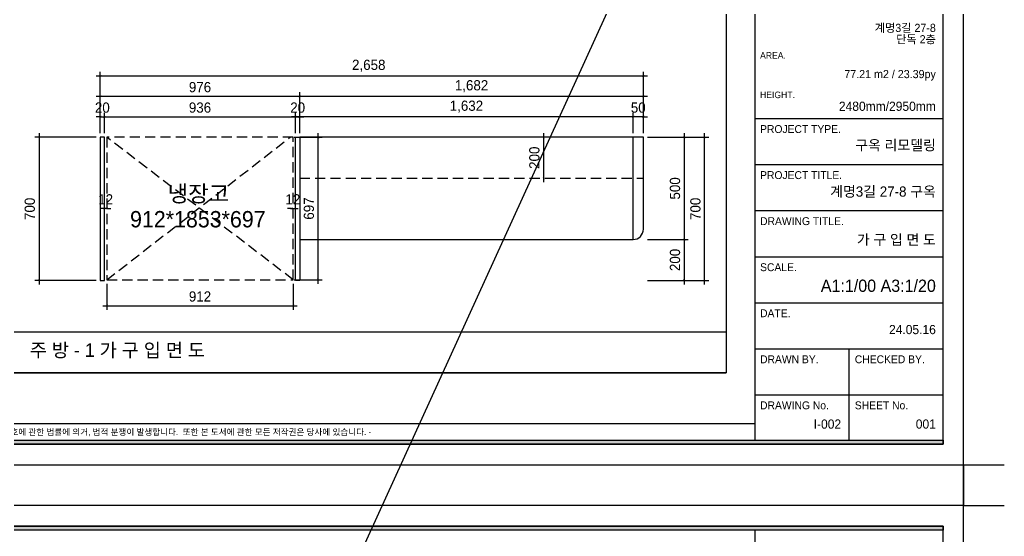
# Model space of a CAD drawing. Header units: inches. Extents: x 7740 to 83056, y -9304 to 75068.
# Drawn here: x 78237 to 83056, y 45806 to 48333 of the extents above; entities that cross this region are included whole.
import ezdxf
from ezdxf.enums import TextEntityAlignment as Align

# ---------------------------------------------------------------- set-up
doc = ezdxf.new("R2010")
doc.units = ezdxf.units.IN
doc.header["$LTSCALE"] = 50
doc.header["$MEASUREMENT"] = 0
doc.linetypes.add('DASHEDX2', pattern=[1.5, 1, -0.5])
for name, color, linetype in [('0-ELC TEXT', 7, 'Continuous'), ('0-SHEET', 7, 'Continuous'), ('04_FUR', 6, 'Continuous'), ('06-FUR', 6, 'Continuous'), ('07-DIM', 5, 'Continuous'), ('F-SYM', 7, 'Continuous'), ('FORM(YOURNAME)-11', 1, 'Continuous'), ('FORM(YOURNAME)-11 @ 1', 1, 'Continuous')]:
    doc.layers.add(name, color=color, linetype=linetype)
doc.styles.add('HY울릉도L', font='Dotum.ttf')
doc.styles.add('YOURNAME', font='HY울릉도M.TTF')
doc.styles.add('코레일둥고', font='Korail_Round_Gothic_Medium.ttf')
doc.dimstyles.new('20', dxfattribs={"dimscale": 20, "dimtxt": 2.5, "dimasz": 1, "dimexe": 1, "dimexo": 1, "dimgap": 1, "dimtad": 1, "dimdec": 0, "dimrnd": 0.05, "dimdsep": 46, "dimlunit": 6, "dimtxsty": 'HY울릉도L', "dimblk": 'ARCHTICK', "dimcen": 2.5, "dimdle": 1, "dimclrd": 133, "dimclre": 133, "dimclrt": 30, "dimadec": 0, "dimazin": 0, "dimtfac": 1, "dimtdec": 0, "dimtix": 1, "dimtmove": 2, "dimatfit": 3, "dimldrblk": 'ARCHTICK', "dimfxl": 0, "dimlwd": -1, "dimlwe": -1, "dimarcsym": 0})

# ---------------------------------------------------------------- blocks, each defined once
blk = doc.blocks.new('FORM-PLAN')
at = {"layer": 'FORM(YOURNAME)-11'}
h = blk.add_hatch(color=256, dxfattribs=at)
h.dxf.hatch_style = 1
h.paths.add_polyline_path([(-71444, 55115), (10556, 55115), (10556, 54915), (-71444, 54915)])
h.paths.add_polyline_path([(-71444, -2085), (10556, -2085), (10556, -2285), (-71444, -2285)])
at = {"layer": 'Defpoints', "color": 158}
for p, q in [((1346, 54915), (1346, -2085)), ((1346, -1285), (-71444, -1285))]:
    blk.add_line(p, q, dxfattribs=at)
at = {"layer": 'Defpoints', "color": 1}
for points in [[(11556, 58115), (11556, 56115), (13556, 56115)], [(11556, -5285), (11556, -3285), (13556, -3285)]]:
    blk.add_lwpolyline(points, dxfattribs=at)
at = {"layer": 'Defpoints', "color": 158}
for points in [[(-71444, -2285), (10556, -2285), (10556, 55115), (-71444, 55115)], [(-69444, 53115), (-64, 53115), (-64, 1215), (-69444, 1215)]]:
    blk.add_lwpolyline(points, close=True, dxfattribs=at)
at = {"layer": 'FORM(YOURNAME)-11', "color": 14}
for p, q in [((1346, 13651), (10556, 13651)), ((1346, 11398), (10556, 11398)), ((1346, 9146), (10556, 9146)), ((1346, 6893), (10556, 6893)), ((1346, 4641), (10556, 4641)), ((1346, 2388), (10556, 2388)), ((5951, 2388), (5951, -2085)), ((1346, 136), (10556, 136))]:
    blk.add_line(p, q, dxfattribs=at)
at = {"layer": 'FORM(YOURNAME)-11', "color": 250}
blk.add_lwpolyline([(-72444, -3285), (11556, -3285), (11556, 56115), (-72444, 56115)], close=True, dxfattribs=at)
at = {"layer": 'FORM(YOURNAME)-11'}
for points in [[(-71444, 55115), (10556, 55115), (10556, 54915), (-71444, 54915)], [(-71444, -2085), (10556, -2085), (10556, -2285), (-71444, -2285)]]:
    blk.add_lwpolyline(points, close=True, dxfattribs=at)
at = {"layer": 'FORM(YOURNAME)-11', "color": 251, "style": 'YOURNAME'}
for s, p in [('AREA.', (1603, 16740)), ('HEIGHT.', (1603, 14809))]:
    blk.add_text(s, height=321.8, dxfattribs=at).set_placement(p, align=Align.MIDDLE_LEFT)
at = {"layer": 'FORM(YOURNAME)-11', "color": 14, "style": 'YOURNAME'}
for s, height, p in [('PROJECT TYPE.', 386.14, (1603, 13136)), ('PROJECT TITLE.', 386.14, (1603, 10883)), ('DRAWING TITLE.', 386.14, (1603, 8631)), ('SCALE.', 386.1, (1603, 6378)), ('DATE.', 386.1, (1603, 4126)), ('DRAWN BY.', 386.1, (1603, 1873)), ('CHECKED BY.', 386.14, (6240, 1873)), ('DRAWING No.', 386.14, (1603, -379)), ('SHEET No.', 386.1, (6240, -379))]:
    blk.add_text(s, height=height, dxfattribs=at).set_placement(p, align=Align.MIDDLE_LEFT)
at = {"layer": 'FORM(YOURNAME)-11', "color": 1, "style": 'YOURNAME'}
blk.add_text("- 본 도서는 어떠한 경우에도 무단으로 도용할 수 없으며 도용시 '지적재산권' 보호에 관한 법률에 의거, 법적 분쟁이 발생합니다.  또한 본 도서에 관한 모든 저작권은 당사에 있습니다. -", height=300, dxfattribs=at).set_placement((-32990, -1685), align=Align.MIDDLE_CENTER)
at = {"layer": 'FORM(YOURNAME)-11', "color": 3, "style": 'YOURNAME'}
for tag, height, p in [('1', 450, (9905, 18188)), ('2', 450, (9905, 17544)), ('3', 450, (9905, 16257)), ('4', 450, (9905, 14326)), ('5', 515, (9905, 12009)), ('6', 515, (9905, 9757)), ('7', 515, (9905, 7504)), ('8', 515, (9905, 5252)), ('9', 515, (9905, 2999)), ('10', 515, (5655, 811)), ('11', 515, (9905, 747)), ('12', 515, (5655, -1441)), ('13', 515, (9905, -1441))]:
    blk.add_attdef(tag, text='', height=height, dxfattribs=at).set_placement(p, align=Align.MIDDLE_RIGHT)
blk = doc.blocks.new('*U815')
at = {"layer": 'F-SYM'}
ref = blk.add_blockref('FORM-PLAN', (81700.2, 46484.2), dxfattribs=dict(at, xscale=0.1, yscale=0.1, zscale=0.1))
ref.add_attrib('4', '2480mm/2950mm', dxfattribs={"layer": 'FORM(YOURNAME)-11 @ 1', "color": 3, "height": 45, "style": 'YOURNAME'}).set_placement((82720.7, 47909.3), align=Align.MIDDLE_RIGHT)
ref.add_attrib('3', '77.21 m2 / 23.39py', dxfattribs={"layer": 'FORM(YOURNAME)-11 @ 1', "color": 3, "height": 40, "style": 'YOURNAME'}).set_placement((82720.7, 48066.8), align=Align.MIDDLE_RIGHT)
ref.add_attrib('2', '단독 2층', dxfattribs={"layer": 'FORM(YOURNAME)-11 @ 1', "color": 3, "height": 40, "style": 'YOURNAME'}).set_placement((82720.7, 48237), align=Align.MIDDLE_RIGHT)
ref.add_attrib('1', '계명3길 27-8', dxfattribs={"layer": 'FORM(YOURNAME)-11 @ 1', "color": 3, "height": 40, "style": 'YOURNAME'}).set_placement((82720.7, 48292.7), align=Align.MIDDLE_RIGHT)
ref.add_attrib('5', '구옥 리모델링', dxfattribs={"layer": 'FORM(YOURNAME)-11 @ 1', "color": 3, "height": 50, "style": 'YOURNAME'}).set_placement((82720.7, 47718.9), align=Align.MIDDLE_RIGHT)
ref.add_attrib('6', '계명3길 27-8 구옥', dxfattribs={"layer": 'FORM(YOURNAME)-11 @ 1', "color": 3, "height": 50, "style": 'YOURNAME'}).set_placement((82720.7, 47492), align=Align.MIDDLE_RIGHT)
ref.add_attrib('7', '가 구 입 면 도', dxfattribs={"layer": 'FORM(YOURNAME)-11 @ 1', "color": 3, "height": 50, "style": 'YOURNAME'}).set_placement((82720.7, 47256.8), align=Align.MIDDLE_RIGHT)
ref.add_attrib('8', 'A1:1/00 A3:1/20', dxfattribs={"layer": 'FORM(YOURNAME)-11 @ 1', "color": 3, "height": 60, "style": 'YOURNAME'}).set_placement((82720.7, 47031.3), align=Align.MIDDLE_RIGHT)
ref.add_attrib('9', '24.05.16', dxfattribs={"layer": 'FORM(YOURNAME)-11 @ 1', "color": 3, "height": 45, "style": 'YOURNAME'}).set_placement((82720.7, 46817), align=Align.MIDDLE_RIGHT)
ref.add_attrib('13', '001', dxfattribs={"layer": 'FORM(YOURNAME)-11 @ 1', "color": 3, "height": 45, "style": 'YOURNAME'}).set_placement((82720.7, 46354.7), align=Align.MIDDLE_RIGHT)
ref.add_attrib('12', 'I-002', dxfattribs={"layer": 'FORM(YOURNAME)-11 @ 1', "color": 3, "height": 45, "style": 'YOURNAME'}).set_placement((82257, 46354.7), align=Align.MIDDLE_RIGHT)
blk = doc.blocks.new('_ARCHTICK')
at = {"color": 0, "linetype": 'ByBlock', "const_width": 0.075}
blk.add_lwpolyline([(-0.25, -0.25), (0.25, 0.25)], dxfattribs=at)
blk = doc.blocks.new('*D642')
at = {"layer": '07-DIM', "color": 133}
for p, q in [((81309.2, 47957.5), (79587.2, 47957.5)), ((79607.2, 47777.5), (79607.2, 47977.5)), ((81289.2, 47777.5), (81289.2, 47977.5))]:
    blk.add_line(p, q, dxfattribs=at)
at = {"layer": 'Defpoints', "color": 0}
for p in [(79607.2, 47957.5), (79607.2, 47757.5), (81289.2, 47757.5)]:
    blk.add_point(p, dxfattribs=at)
at = {"layer": '07-DIM', "color": 133, "xscale": 20, "yscale": 20, "zscale": 20, "rotation": 180}
blk.add_blockref('_ARCHTICK', (79607.2, 47957.5), dxfattribs=at)
at = {"layer": '07-DIM', "color": 133, "xscale": 20, "yscale": 20, "zscale": 20}
blk.add_blockref('_ARCHTICK', (81289.2, 47957.5), dxfattribs=at)
at = {"layer": '07-DIM', "color": 30, "insert": (80448.2, 48007.3), "char_height": 50, "attachment_point": 5, "style": 'HY울릉도L'}
blk.add_mtext('1,682', dxfattribs=at)
blk = doc.blocks.new('*D643')
at = {"layer": '07-DIM', "color": 133}
for p, q in [((79627.2, 47957.5), (78611.2, 47957.5)), ((78631.2, 47777.5), (78631.2, 47977.5)), ((79607.2, 47777.5), (79607.2, 47977.5))]:
    blk.add_line(p, q, dxfattribs=at)
at = {"layer": 'Defpoints', "color": 0}
for p in [(78631.2, 47957.5), (78631.2, 47757.5), (79607.2, 47757.5)]:
    blk.add_point(p, dxfattribs=at)
at = {"layer": '07-DIM', "color": 133, "xscale": 20, "yscale": 20, "zscale": 20, "rotation": 180}
blk.add_blockref('_ARCHTICK', (78631.2, 47957.5), dxfattribs=at)
at = {"layer": '07-DIM', "color": 133, "xscale": 20, "yscale": 20, "zscale": 20}
blk.add_blockref('_ARCHTICK', (79607.2, 47957.5), dxfattribs=at)
at = {"layer": '07-DIM', "color": 30, "insert": (79119.2, 48002.5), "char_height": 50, "attachment_point": 5, "style": 'HY울릉도L'}
blk.add_mtext('976', dxfattribs=at)
blk = doc.blocks.new('*D644')
at = {"layer": '07-DIM', "color": 133}
for p, q in [((78611.2, 48057.5), (81309.2, 48057.5)), ((78631.2, 47777.5), (78631.2, 48077.5)), ((81289.2, 47777.5), (81289.2, 48077.5))]:
    blk.add_line(p, q, dxfattribs=at)
at = {"layer": 'Defpoints', "color": 0}
for p in [(81289.2, 48057.5), (78631.2, 47757.5), (81289.2, 47757.5)]:
    blk.add_point(p, dxfattribs=at)
at = {"layer": '07-DIM', "color": 133, "xscale": 20, "yscale": 20, "zscale": 20, "rotation": 180}
blk.add_blockref('_ARCHTICK', (78631.2, 48057.5), dxfattribs=at)
at = {"layer": '07-DIM', "color": 133, "xscale": 20, "yscale": 20, "zscale": 20}
blk.add_blockref('_ARCHTICK', (81289.2, 48057.5), dxfattribs=at)
at = {"layer": '07-DIM', "color": 30, "insert": (79945.2, 48107.3), "char_height": 50, "attachment_point": 5, "style": 'HY울릉도L'}
blk.add_mtext('2,658', dxfattribs=at)
blk = doc.blocks.new('*D645')
at = {"layer": '07-DIM', "color": 133}
for p, q in [((81239.2, 47857.5), (81219.2, 47857.5)), ((81239.2, 47777.5), (81239.2, 47877.5)), ((81289.2, 47857.5), (81239.2, 47857.5)), ((81289.2, 47777.5), (81289.2, 47877.5)), ((81289.2, 47857.5), (81309.2, 47857.5))]:
    blk.add_line(p, q, dxfattribs=at)
at = {"layer": 'Defpoints', "color": 0}
for p in [(81239.2, 47857.5), (81239.2, 47757.5), (81289.2, 47757.5)]:
    blk.add_point(p, dxfattribs=at)
at = {"layer": '07-DIM', "color": 133, "xscale": 20, "yscale": 20, "zscale": 20}
blk.add_blockref('_ARCHTICK', (81239.2, 47857.5), dxfattribs=at)
at = {"layer": '07-DIM', "color": 133, "xscale": 20, "yscale": 20, "zscale": 20, "rotation": 180}
blk.add_blockref('_ARCHTICK', (81289.2, 47857.5), dxfattribs=at)
at = {"layer": '07-DIM', "color": 30, "insert": (81264.2, 47902.5), "char_height": 50, "attachment_point": 5, "style": 'HY울릉도L'}
blk.add_mtext('50', dxfattribs=at)
blk = doc.blocks.new('*D646')
at = {"layer": '07-DIM', "color": 133}
for p, q in [((81259.2, 47857.5), (79587.2, 47857.5)), ((79607.2, 47777.5), (79607.2, 47877.5)), ((81239.2, 47777.5), (81239.2, 47877.5))]:
    blk.add_line(p, q, dxfattribs=at)
at = {"layer": 'Defpoints', "color": 0}
for p in [(79607.2, 47857.5), (79607.2, 47757.5), (81239.2, 47757.5)]:
    blk.add_point(p, dxfattribs=at)
at = {"layer": '07-DIM', "color": 133, "xscale": 20, "yscale": 20, "zscale": 20, "rotation": 180}
blk.add_blockref('_ARCHTICK', (79607.2, 47857.5), dxfattribs=at)
at = {"layer": '07-DIM', "color": 133, "xscale": 20, "yscale": 20, "zscale": 20}
blk.add_blockref('_ARCHTICK', (81239.2, 47857.5), dxfattribs=at)
at = {"layer": '07-DIM', "color": 30, "insert": (80423.2, 47907.3), "char_height": 50, "attachment_point": 5, "style": 'HY울릉도L'}
blk.add_mtext('1,632', dxfattribs=at)
blk = doc.blocks.new('*D647')
at = {"layer": '07-DIM', "color": 133}
for p, q in [((81489.2, 47777.5), (81489.2, 47237.5)), ((81309.2, 47757.5), (81509.2, 47757.5)), ((81309.2, 47257.5), (81509.2, 47257.5))]:
    blk.add_line(p, q, dxfattribs=at)
at = {"layer": 'Defpoints', "color": 0}
for p in [(81289.2, 47757.5), (81289.2, 47257.5), (81489.2, 47257.5)]:
    blk.add_point(p, dxfattribs=at)
at = {"layer": '07-DIM', "color": 133, "xscale": 20, "yscale": 20, "zscale": 20}
for p, rotation in [((81489.2, 47757.5), 90), ((81489.2, 47257.5), 270)]:
    blk.add_blockref('_ARCHTICK', p, dxfattribs=dict(at, rotation=rotation))
at = {"layer": '07-DIM', "color": 30, "insert": (81444.2, 47507.5), "char_height": 50, "attachment_point": 5, "rotation": 90, "style": 'HY울릉도L'}
blk.add_mtext('500', dxfattribs=at)
blk = doc.blocks.new('*D648')
at = {"layer": '07-DIM', "color": 133}
for p, q in [((81489.2, 47277.5), (81489.2, 47037.5)), ((81309.2, 47257.5), (81509.2, 47257.5)), ((81309.2, 47057.5), (81509.2, 47057.5))]:
    blk.add_line(p, q, dxfattribs=at)
at = {"layer": 'Defpoints', "color": 0}
for p in [(81289.2, 47257.5), (81289.2, 47057.5), (81489.2, 47057.5)]:
    blk.add_point(p, dxfattribs=at)
at = {"layer": '07-DIM', "color": 133, "xscale": 20, "yscale": 20, "zscale": 20}
for p, rotation in [((81489.2, 47257.5), 90), ((81489.2, 47057.5), 270)]:
    blk.add_blockref('_ARCHTICK', p, dxfattribs=dict(at, rotation=rotation))
at = {"layer": '07-DIM', "color": 30, "insert": (81444.2, 47157.5), "char_height": 50, "attachment_point": 5, "rotation": 90, "style": 'HY울릉도L'}
blk.add_mtext('200', dxfattribs=at)
blk = doc.blocks.new('*D649')
at = {"layer": '07-DIM', "color": 133}
for p, q in [((81589.2, 47037.5), (81589.2, 47777.5)), ((81309.2, 47757.5), (81609.2, 47757.5)), ((81309.2, 47057.5), (81609.2, 47057.5))]:
    blk.add_line(p, q, dxfattribs=at)
at = {"layer": 'Defpoints', "color": 0}
for p in [(81289.2, 47757.5), (81589.2, 47757.5), (81289.2, 47057.5)]:
    blk.add_point(p, dxfattribs=at)
at = {"layer": '07-DIM', "color": 133, "xscale": 20, "yscale": 20, "zscale": 20}
for p, rotation in [((81589.2, 47757.5), 90), ((81589.2, 47057.5), 270)]:
    blk.add_blockref('_ARCHTICK', p, dxfattribs=dict(at, rotation=rotation))
at = {"layer": '07-DIM', "color": 30, "insert": (81544.2, 47407.5), "char_height": 50, "attachment_point": 5, "rotation": 90, "style": 'HY울릉도L'}
blk.add_mtext('700', dxfattribs=at)
blk = doc.blocks.new('*D650')
at = {"layer": '07-DIM', "color": 133}
for p, q in [((78331.2, 47777.5), (78331.2, 47037.5)), ((78611.2, 47757.5), (78311.2, 47757.5)), ((78611.2, 47057.5), (78311.2, 47057.5))]:
    blk.add_line(p, q, dxfattribs=at)
at = {"layer": 'Defpoints', "color": 0}
for p in [(78631.2, 47757.5), (78331.2, 47057.5), (78631.2, 47057.5)]:
    blk.add_point(p, dxfattribs=at)
at = {"layer": '07-DIM', "color": 133, "xscale": 20, "yscale": 20, "zscale": 20}
for p, rotation in [((78331.2, 47757.5), 90), ((78331.2, 47057.5), 270)]:
    blk.add_blockref('_ARCHTICK', p, dxfattribs=dict(at, rotation=rotation))
at = {"layer": '07-DIM', "color": 30, "insert": (78286.2, 47407.5), "char_height": 50, "attachment_point": 5, "rotation": 90, "style": 'HY울릉도L'}
blk.add_mtext('700', dxfattribs=at)
blk = doc.blocks.new('*D651')
at = {"layer": '07-DIM', "color": 133}
for p, q in [((78631.2, 47857.5), (78611.2, 47857.5)), ((78631.2, 47777.5), (78631.2, 47877.5)), ((78631.2, 47857.5), (78651.2, 47857.5)), ((78651.2, 47777.5), (78651.2, 47877.5)), ((78651.2, 47857.5), (78671.2, 47857.5))]:
    blk.add_line(p, q, dxfattribs=at)
at = {"layer": 'Defpoints', "color": 0}
for p in [(78651.2, 47857.5), (78631.2, 47757.5), (78651.2, 47757.5)]:
    blk.add_point(p, dxfattribs=at)
at = {"layer": '07-DIM', "color": 133, "xscale": 20, "yscale": 20, "zscale": 20}
blk.add_blockref('_ARCHTICK', (78631.2, 47857.5), dxfattribs=at)
at = {"layer": '07-DIM', "color": 133, "xscale": 20, "yscale": 20, "zscale": 20, "rotation": 180}
blk.add_blockref('_ARCHTICK', (78651.2, 47857.5), dxfattribs=at)
at = {"layer": '07-DIM', "color": 30, "insert": (78641.2, 47902.5), "char_height": 50, "attachment_point": 5, "style": 'HY울릉도L'}
blk.add_mtext('20', dxfattribs=at)
blk = doc.blocks.new('*D652')
at = {"layer": '07-DIM', "color": 133}
for p, q in [((78631.2, 47857.5), (79607.2, 47857.5)), ((78651.2, 47777.5), (78651.2, 47877.5)), ((79587.2, 47777.5), (79587.2, 47877.5))]:
    blk.add_line(p, q, dxfattribs=at)
at = {"layer": 'Defpoints', "color": 0}
for p in [(79587.2, 47857.5), (78651.2, 47757.5), (79587.2, 47757.5)]:
    blk.add_point(p, dxfattribs=at)
at = {"layer": '07-DIM', "color": 133, "xscale": 20, "yscale": 20, "zscale": 20, "rotation": 180}
blk.add_blockref('_ARCHTICK', (78651.2, 47857.5), dxfattribs=at)
at = {"layer": '07-DIM', "color": 133, "xscale": 20, "yscale": 20, "zscale": 20}
blk.add_blockref('_ARCHTICK', (79587.2, 47857.5), dxfattribs=at)
at = {"layer": '07-DIM', "color": 30, "insert": (79119.2, 47902.5), "char_height": 50, "attachment_point": 5, "style": 'HY울릉도L'}
blk.add_mtext('936', dxfattribs=at)
blk = doc.blocks.new('*U816')
at = {"layer": 'F-SYM', "xscale": 0.1, "yscale": 0.1, "zscale": 0.1}
blk.add_blockref('FORM-PLAN', (81700.2, 40344.2), dxfattribs=at)
blk = doc.blocks.new('*D703')
at = {"layer": '06-FUR', "color": 133}
for p, q in [((79587.2, 47857.5), (79567.2, 47857.5)), ((79587.2, 47777.5), (79587.2, 47877.5)), ((79607.2, 47857.5), (79587.2, 47857.5)), ((79607.2, 47777.5), (79607.2, 47877.5)), ((79607.2, 47857.5), (79627.2, 47857.5))]:
    blk.add_line(p, q, dxfattribs=at)
at = {"layer": 'Defpoints', "color": 0}
for p in [(79587.2, 47857.5), (79587.2, 47757.5), (79607.2, 47757.5)]:
    blk.add_point(p, dxfattribs=at)
at = {"layer": '06-FUR', "color": 133, "xscale": 20, "yscale": 20, "zscale": 20}
blk.add_blockref('_ARCHTICK', (79587.2, 47857.5), dxfattribs=at)
at = {"layer": '06-FUR', "color": 133, "xscale": 20, "yscale": 20, "zscale": 20, "rotation": 180}
blk.add_blockref('_ARCHTICK', (79607.2, 47857.5), dxfattribs=at)
at = {"layer": '06-FUR', "color": 30, "insert": (79597.2, 47902.5), "char_height": 50, "attachment_point": 5, "style": 'HY울릉도L'}
blk.add_mtext('20', dxfattribs=at)
blk = doc.blocks.new('*D745')
at = {"layer": '06-FUR', "color": 133}
for p, q in [((80801, 47777.5), (80801, 47537.5)), ((80821, 47757.5), (80821, 47757.5)), ((80821, 47557.5), (80821, 47557.5))]:
    blk.add_line(p, q, dxfattribs=at)
at = {"layer": 'Defpoints', "color": 0}
for p in [(80801, 47757.5), (80801, 47557.5), (80801, 47557.5)]:
    blk.add_point(p, dxfattribs=at)
at = {"layer": '06-FUR', "color": 133, "xscale": 20, "yscale": 20, "zscale": 20}
for p, rotation in [((80801, 47757.5), 90), ((80801, 47557.5), 270)]:
    blk.add_blockref('_ARCHTICK', p, dxfattribs=dict(at, rotation=rotation))
at = {"layer": '06-FUR', "color": 30, "insert": (80755.9, 47657.5), "char_height": 50, "attachment_point": 5, "rotation": 90, "style": 'HY울릉도L'}
blk.add_mtext('200', dxfattribs=at)
blk = doc.blocks.new('*D786')
at = {"layer": '06-FUR', "color": 133}
for p, q in [((78663.2, 47040.5), (78663.2, 46913.5)), ((79575.2, 47040.5), (79575.2, 46913.5)), ((78643.2, 46933.5), (79595.2, 46933.5))]:
    blk.add_line(p, q, dxfattribs=at)
at = {"layer": 'Defpoints', "color": 0}
for p in [(78663.2, 47060.5), (79575.2, 47060.5), (79575.2, 46933.5)]:
    blk.add_point(p, dxfattribs=at)
at = {"layer": '06-FUR', "color": 133, "xscale": 20, "yscale": 20, "zscale": 20, "rotation": 180}
blk.add_blockref('_ARCHTICK', (78663.2, 46933.5), dxfattribs=at)
at = {"layer": '06-FUR', "color": 133, "xscale": 20, "yscale": 20, "zscale": 20}
blk.add_blockref('_ARCHTICK', (79575.2, 46933.5), dxfattribs=at)
at = {"layer": '06-FUR', "color": 30, "insert": (79119.2, 46978.5), "char_height": 50, "attachment_point": 5, "style": 'HY울릉도L'}
blk.add_mtext('912', dxfattribs=at)
blk = doc.blocks.new('*D787')
at = {"layer": '06-FUR', "color": 133}
for p, q in [((79697.3, 47040.5), (79697.3, 47777.5)), ((79580.2, 47757.5), (79717.3, 47757.5)), ((79580.2, 47060.5), (79717.3, 47060.5))]:
    blk.add_line(p, q, dxfattribs=at)
at = {"layer": 'Defpoints', "color": 0}
for p in [(79560.2, 47757.5), (79697.3, 47757.5), (79560.2, 47060.5)]:
    blk.add_point(p, dxfattribs=at)
at = {"layer": '06-FUR', "color": 133, "xscale": 20, "yscale": 20, "zscale": 20}
for p, rotation in [((79697.3, 47757.5), 90), ((79697.3, 47060.5), 270)]:
    blk.add_blockref('_ARCHTICK', p, dxfattribs=dict(at, rotation=rotation))
at = {"layer": '06-FUR', "color": 30, "insert": (79652.3, 47409), "char_height": 50, "attachment_point": 5, "rotation": 90, "style": 'HY울릉도L'}
blk.add_mtext('697', dxfattribs=at)
blk = doc.blocks.new('*D791')
at = {"layer": '06-FUR', "color": 133}
for p, q in [((78651.2, 47409), (78631.2, 47409)), ((78663.2, 47409), (78651.2, 47409)), ((78663.2, 47409), (78683.2, 47409))]:
    blk.add_line(p, q, dxfattribs=at)
at = {"layer": 'Defpoints', "color": 0}
for p in [(78651.2, 47409), (78651.2, 47409), (78663.2, 47409)]:
    blk.add_point(p, dxfattribs=at)
at = {"layer": '06-FUR', "color": 133, "xscale": 20, "yscale": 20, "zscale": 20}
blk.add_blockref('_ARCHTICK', (78651.2, 47409), dxfattribs=at)
at = {"layer": '06-FUR', "color": 133, "xscale": 20, "yscale": 20, "zscale": 20, "rotation": 180}
blk.add_blockref('_ARCHTICK', (78663.2, 47409), dxfattribs=at)
at = {"layer": '06-FUR', "color": 30, "insert": (78657.2, 47454), "char_height": 50, "attachment_point": 5, "style": 'HY울릉도L'}
blk.add_mtext('12', dxfattribs=at)
blk = doc.blocks.new('*D792')
at = {"layer": '06-FUR', "color": 133}
for p, q in [((79567.6, 47409), (79547.6, 47409)), ((79567.6, 47409), (79579.6, 47409)), ((79579.6, 47409), (79599.6, 47409))]:
    blk.add_line(p, q, dxfattribs=at)
at = {"layer": 'Defpoints', "color": 0}
for p in [(79567.6, 47409), (79579.6, 47409), (79579.6, 47409)]:
    blk.add_point(p, dxfattribs=at)
at = {"layer": '06-FUR', "color": 133, "xscale": 20, "yscale": 20, "zscale": 20}
blk.add_blockref('_ARCHTICK', (79567.6, 47409), dxfattribs=at)
at = {"layer": '06-FUR', "color": 133, "xscale": 20, "yscale": 20, "zscale": 20, "rotation": 180}
blk.add_blockref('_ARCHTICK', (79579.6, 47409), dxfattribs=at)
at = {"layer": '06-FUR', "color": 30, "insert": (79573.6, 47454), "char_height": 50, "attachment_point": 5, "style": 'HY울릉도L'}
blk.add_mtext('12', dxfattribs=at)

msp = doc.modelspace()

# ---------------------------------------------------------------- linework, layer by layer
at = {"layer": '0-SHEET'}
for p, q in [((74755.8, 46805.7), (81693.8, 46805.7)), ((74755.8, 46605.7), (81693.8, 46605.7))]:
    msp.add_line(p, q, dxfattribs=at)
at = {"layer": '04_FUR'}
for p, q in [((79587.2, 47726.8), (79587.2, 47757.5)), ((81239.2, 47257.5), (81239.2, 47757.5))]:
    msp.add_line(p, q, dxfattribs=at)
at = {"layer": '06-FUR'}
msp.add_line((82855.8, 52195.7), (74555.8, 33995.7), dxfattribs=at)
at = {"layer": '06-FUR', "color": 8, "linetype": 'DASHEDX2'}
for p, q in [((79575.2, 47060.5), (78663.2, 47757.5)), ((78663.2, 47060.5), (79560.2, 47757.5))]:
    msp.add_line(p, q, dxfattribs=at)
at = {"layer": '06-FUR'}
for points in [[(78631.2, 47757.5), (78631.2, 47057.5), (78651.2, 47057.5), (78651.2, 47757.5), (78631.2, 47757.5)], [(79607.2, 47757.5), (79607.2, 47057.5), (79587.2, 47057.5), (79587.2, 47757.5), (79607.2, 47757.5)]]:
    msp.add_lwpolyline(points, dxfattribs=at)
at = {"layer": '06-FUR', "color": 8, "linetype": 'DASHEDX2'}
msp.add_lwpolyline([(78663.2, 47060.5), (79575.2, 47060.5), (79575.2, 47757.5), (78663.2, 47757.5)], close=True, dxfattribs=at)
at = {"layer": '06-FUR'}
msp.add_lwpolyline([(81289.2, 47307.5), (81289.2, 47757.5), (79607.2, 47757.5), (79607.2, 47257.5), (81239.2, 47257.5, 0.414214)], format="xyb", close=True, dxfattribs=at)
at = {"layer": '06-FUR', "color": 8, "linetype": 'DASHEDX2'}
msp.add_lwpolyline([(79607.2, 47757.5), (79607.2, 47557.5), (81289.2, 47557.5), (81289.2, 47757.5), (79607.2, 47757.5)], dxfattribs=at)

# ---------------------------------------------------------------- block references
at = {"layer": '06-FUR'}
for name in ['*U815', '*U816']:
    msp.add_blockref(name, (0, 0), dxfattribs=at)

# ---------------------------------------------------------------- texts
at = {"layer": '0-ELC TEXT', "style": '코레일둥고'}
msp.add_text('주 방 - 1 가 구 입 면 도', height=66.667, dxfattribs=at).set_placement((78286.3, 46683))
at = {"layer": '06-FUR', "color": 8, "style": '코레일둥고'}
for s, p in [('냉장고', (78961.2, 47441.6)), ('912*1853*697', (78776.8, 47316.8))]:
    msp.add_text(s, height=80, dxfattribs=at).set_placement(p)

# ---------------------------------------------------------------- dimensions: what is measured, and where the dimension line sits
at = {"layer": '06-FUR'}
dim = msp.add_linear_dim(base=(79587.2, 47857.5), p1=(79607.2, 47757.5), p2=(79587.2, 47757.5), dimstyle='20', dxfattribs=at)
dim.commit()
dim.dimension.update_dxf_attribs({"geometry": '*D703', "text_midpoint": (79597.2, 47902.5)})
for base, p1, p2, angle, picture, middle in [((79697.3, 47757.5), (79560.2, 47060.5), (79560.2, 47757.5), 90, '*D787', (79652.3, 47409)), ((79579.6, 47409), (79567.6, 47409), (79579.6, 47409), 180, '*D792', (79573.6, 47454))]:
    dim = msp.add_linear_dim(base=base, p1=p1, p2=p2, angle=angle, dimstyle='20', override={"dimfxl": 1.25}, dxfattribs=at)
    dim.commit()
    dim.dimension.update_dxf_attribs({"geometry": picture, "text_midpoint": middle})
dim = msp.add_linear_dim(base=(80801, 47557.5), p1=(80801, 47757.5), p2=(80801, 47557.5), angle=90, dimstyle='20', dxfattribs=at)
dim.commit()
dim.dimension.update_dxf_attribs({"geometry": '*D745', "text_midpoint": (80755.9, 47657.5)})
for base, p1, p2, picture, middle in [((78651.2, 47409), (78663.2, 47409), (78651.2, 47409), '*D791', (78657.2, 47454)), ((79575.2, 46933.5), (78663.2, 47060.5), (79575.2, 47060.5), '*D786', (79119.2, 46978.5))]:
    dim = msp.add_linear_dim(base=base, p1=p1, p2=p2, dimstyle='20', override={"dimfxl": 1.25}, dxfattribs=at)
    dim.commit()
    dim.dimension.update_dxf_attribs({"geometry": picture, "text_midpoint": middle})
at = {"layer": '07-DIM'}
dim = msp.add_linear_dim(base=(81289.2, 48057.5), p1=(78631.2, 47757.5), p2=(81289.2, 47757.5), dimstyle='20', dxfattribs=at)
dim.commit()
dim.dimension.update_dxf_attribs({"geometry": '*D644', "text_midpoint": (79945.2, 48107.3), "dimtype": 160})
for base, p1, p2, picture, middle in [((78631.2, 47957.5), (79607.2, 47757.5), (78631.2, 47757.5), '*D643', (79119.2, 48002.5)), ((79607.2, 47957.5), (81289.2, 47757.5), (79607.2, 47757.5), '*D642', (80448.2, 48007.3)), ((78651.2, 47857.5), (78631.2, 47757.5), (78651.2, 47757.5), '*D651', (78641.2, 47902.5)), ((79587.2, 47857.5), (78651.2, 47757.5), (79587.2, 47757.5), '*D652', (79119.2, 47902.5)), ((79607.2, 47857.5), (81239.2, 47757.5), (79607.2, 47757.5), '*D646', (80423.2, 47907.3)), ((81239.2, 47857.5), (81289.2, 47757.5), (81239.2, 47757.5), '*D645', (81264.2, 47902.5))]:
    dim = msp.add_linear_dim(base=base, p1=p1, p2=p2, dimstyle='20', dxfattribs=at)
    dim.commit()
    dim.dimension.update_dxf_attribs({"geometry": picture, "text_midpoint": middle})
for base, p1, p2, picture, middle in [((78331.2, 47057.5), (78631.2, 47757.5), (78631.2, 47057.5), '*D650', (78286.2, 47407.5)), ((81489.2, 47257.5), (81289.2, 47757.5), (81289.2, 47257.5), '*D647', (81444.2, 47507.5)), ((81589.2, 47757.5), (81289.2, 47057.5), (81289.2, 47757.5), '*D649', (81544.2, 47407.5)), ((81489.2, 47057.5), (81289.2, 47257.5), (81289.2, 47057.5), '*D648', (81444.2, 47157.5))]:
    dim = msp.add_linear_dim(base=base, p1=p1, p2=p2, angle=90, dimstyle='20', dxfattribs=at)
    dim.commit()
    dim.dimension.update_dxf_attribs({"geometry": picture, "text_midpoint": middle})

doc.saveas('drawing.dxf')
